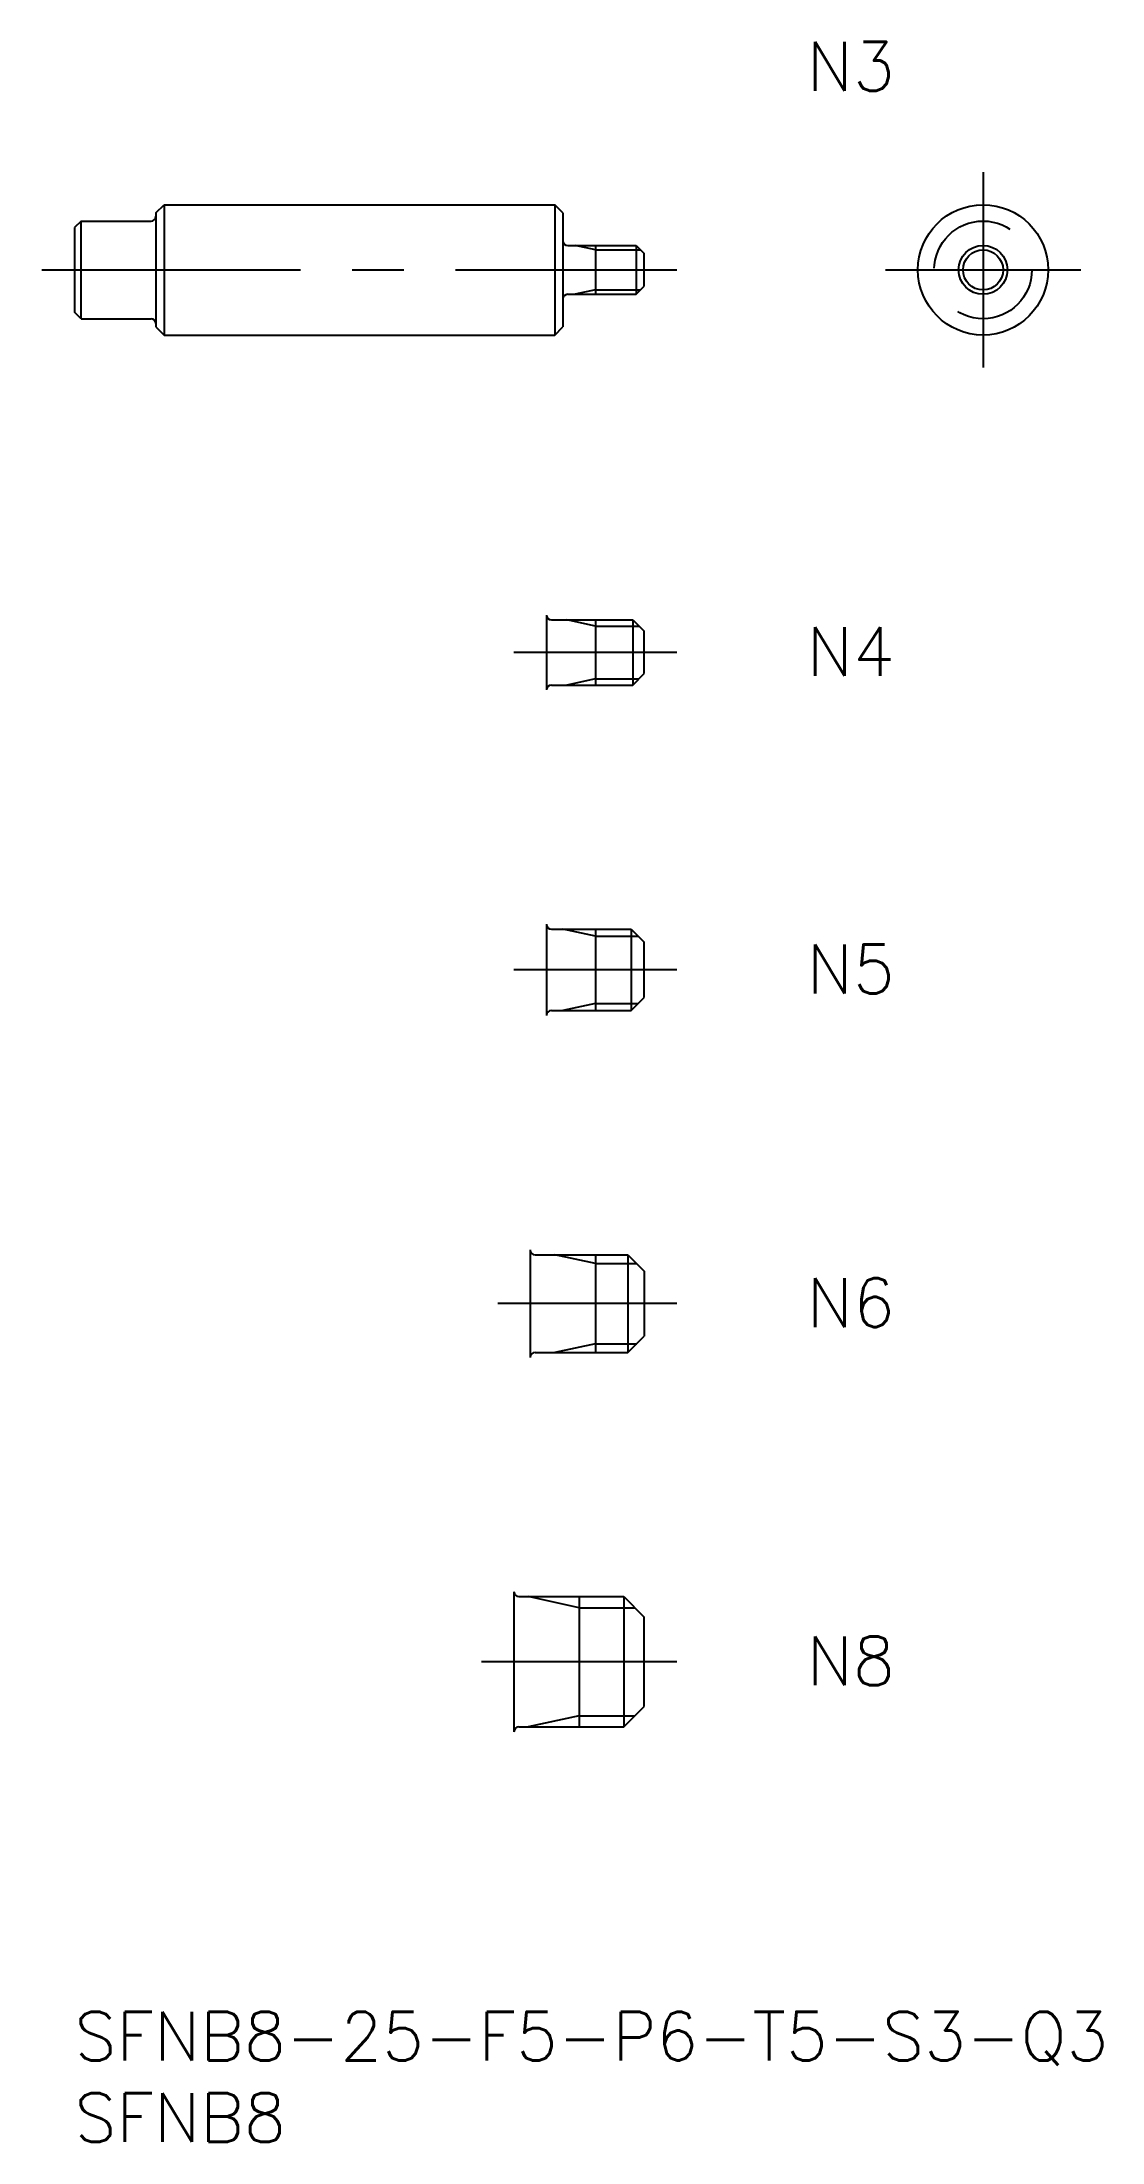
# Model space of a CAD drawing. Extents: x -2 to 63, y -8 to 121.
import ezdxf

# ---------------------------------------------------------------- set-up
doc = ezdxf.new("R2010")
doc.units = 0
doc.header["$LTSCALE"] = 0.5
doc.linetypes.add('CENTER', pattern=[50.8, 31.75, -6.35, 6.35, -6.35])
doc.linetypes.add('DASHED', pattern=[19.05, 12.7, -6.35])
for name, color, linetype in [('MSM_CENTER', 1, 'CENTER'), ('MSM_CONTINUOUS', 7, 'CONTINUOUS'), ('MSM_DASHED', 4, 'DASHED'), ('MSM_NARROW', 5, 'CONTINUOUS'), ('MSM_PART_NUMBER', 7, 'CONTINUOUS')]:
    doc.layers.add(name, color=color, linetype=linetype)
doc.styles.get("Standard").update_dxf_attribs({"font": 'txt.shx', "height": 1, "bigfont": 'bigfont.shx'})

# ---------------------------------------------------------------- blocks, each defined once
blk = doc.blocks.new('*U14')
at = {"layer": 'MSM_PART_NUMBER'}
blk.add_text('SFNB8-25-F5-P6-T5-S3-Q3', height=3, dxfattribs=at).set_placement((0, -3))
blk = doc.blocks.new('*U15')
at = {"layer": 'MSM_PART_NUMBER'}
blk.add_text('SFNB8', height=3, dxfattribs=at).set_placement((0, -8))
blk = doc.blocks.new('*U16')
at = {"layer": 'MSM_PART_NUMBER'}
blk.add_text('N8', height=3, dxfattribs=at).set_placement((45, 20.06))
blk = doc.blocks.new('*U17')
at = {"layer": 'MSM_PART_NUMBER'}
blk.add_text('N6', height=3, dxfattribs=at).set_placement((45, 42.06))
blk = doc.blocks.new('*U18')
at = {"layer": 'MSM_PART_NUMBER'}
blk.add_text('N5', height=3, dxfattribs=at).set_placement((45, 62.56))
blk = doc.blocks.new('*U19')
at = {"layer": 'MSM_PART_NUMBER'}
blk.add_text('N4', height=3, dxfattribs=at).set_placement((45, 82.06))
blk = doc.blocks.new('*U20')
at = {"layer": 'MSM_PART_NUMBER'}
blk.add_text('N3', height=3, dxfattribs=at).set_placement((45, 118))

msp = doc.modelspace()

# ---------------------------------------------------------------- linework, layer by layer
at = {"layer": 'MSM_CENTER'}
for p, q in [((55.82, 113), (55.82, 101)), ((-2, 107), (37, 107)), ((49.82, 107), (61.82, 107)), ((37, 83.5), (27, 83.5)), ((37, 64), (27, 64)), ((37, 43.5), (26, 43.5)), ((37, 21.5), (25, 21.5))]:
    msp.add_line(p, q, dxfattribs=at)
at = {"layer": 'MSM_CONTINUOUS'}
for p, q in [((5, 110.5), (5.5, 111)), ((5.5, 111), (29.5, 111)), ((5.5, 111), (5.5, 103)), ((29.5, 111), (29.5, 103)), ((30, 110.5), (29.5, 111)), ((0.4, 110), (0, 109.6)), ((0.4, 110), (4.7, 110)), ((0.4, 104), (0.4, 110)), ((5, 110.5), (5, 103.5)), ((30, 110.5), (30, 103.5)), ((0, 109.6), (0, 104.4)), ((30.3, 108.5), (34.5, 108.5)), ((32, 108.5), (32, 105.5)), ((34.5, 108.5), (35, 108)), ((34.5, 108.5), (34.5, 105.5)), ((35, 106), (35, 108)), ((34.5, 105.5), (35, 106)), ((30.3, 105.5), (34.5, 105.5)), ((0.4, 104), (0, 104.4)), ((0.4, 104), (4.7, 104)), ((5, 103.5), (5.5, 103)), ((29.5, 103), (30, 103.5)), ((5.5, 103), (29.5, 103)), ((29, 85.8), (29, 81.2)), ((29.3, 85.5), (34.3, 85.5)), ((32, 85.5), (32, 81.5)), ((34.3, 85.5), (35, 84.8)), ((34.3, 85.5), (34.3, 81.5)), ((35, 82.2), (35, 84.8)), ((29.3, 81.5), (34.3, 81.5)), ((34.3, 81.5), (35, 82.2)), ((29, 66.8), (29, 61.2)), ((29.3, 66.5), (34.2, 66.5)), ((32, 66.5), (32, 61.5)), ((34.2, 66.5), (35, 65.7)), ((34.2, 66.5), (34.2, 61.5)), ((35, 62.3), (35, 65.7)), ((34.2, 61.5), (35, 62.3)), ((29.3, 61.5), (34.2, 61.5)), ((28, 46.8), (28, 40.2)), ((28.3, 46.5), (34, 46.5)), ((32, 46.5), (32, 40.5)), ((34, 46.5), (35, 45.5)), ((34, 46.5), (34, 40.5)), ((35, 45.5), (35, 41.5)), ((34, 40.5), (35, 41.5)), ((28.3, 40.5), (34, 40.5)), ((27, 25.8), (27, 17.2)), ((27.3, 25.5), (33.75, 25.5)), ((31, 25.5), (31, 17.5)), ((33.75, 25.5), (35, 24.25)), ((33.75, 25.5), (33.75, 17.5)), ((35, 18.75), (35, 24.25)), ((33.75, 17.5), (35, 18.75)), ((27.3, 17.5), (33.75, 17.5))]:
    msp.add_line(p, q, dxfattribs=at)
for radius in [4, 1.5]:
    msp.add_circle((55.82, 107), radius, dxfattribs=at)
for centre, start, end in [((4.7, 110.3), 270, 0), ((30.3, 108.8), 180, 270), ((30.3, 105.2), 90, 180), ((4.7, 103.7), 0, 90), ((29.3, 85.8), 180, 270), ((29.3, 81.2), 90, 180), ((29.3, 66.8), 180, 270), ((29.3, 61.2), 90, 180), ((28.3, 46.8), 180, 270), ((28.3, 40.2), 90, 180), ((27.3, 25.8), 180, 270), ((27.3, 17.2), 90, 180)]:
    msp.add_arc(centre, 0.3, start, end, dxfattribs=at)
at = {"layer": 'MSM_DASHED'}
msp.add_circle((55.82, 107), 3, dxfattribs=at)
at = {"layer": 'MSM_NARROW'}
for p, q in [((32, 108.23), (30.75, 108.5)), ((32, 108.23), (34.77, 108.23)), ((32, 105.77), (30.75, 105.5)), ((32, 105.77), (34.77, 105.77)), ((32, 85.12), (30.25, 85.5)), ((32, 85.12), (34.68, 85.12)), ((32, 81.88), (30.25, 81.5)), ((32, 81.88), (34.68, 81.88)), ((32, 66.07), (30, 66.5)), ((32, 66.07), (34.63, 66.07)), ((32, 61.93), (30, 61.5)), ((32, 61.93), (34.63, 61.93)), ((32, 45.96), (29.5, 46.5)), ((32, 45.96), (34.54, 45.96)), ((32, 41.04), (29.5, 40.5)), ((32, 41.04), (34.54, 41.04)), ((31, 24.82), (27.87, 25.5)), ((31, 24.82), (34.43, 24.82)), ((31, 18.18), (27.87, 17.5)), ((31, 18.18), (34.43, 18.18))]:
    msp.add_line(p, q, dxfattribs=at)
msp.add_circle((55.82, 107), 1.23, dxfattribs=at)

# ---------------------------------------------------------------- block references
at = {"layer": 'MSM_CONTINUOUS'}
for name in ['*U20', '*U19', '*U18', '*U17', '*U16', '*U14', '*U15']:
    msp.add_blockref(name, (0, 0), dxfattribs=at)

doc.saveas('drawing.dxf')
